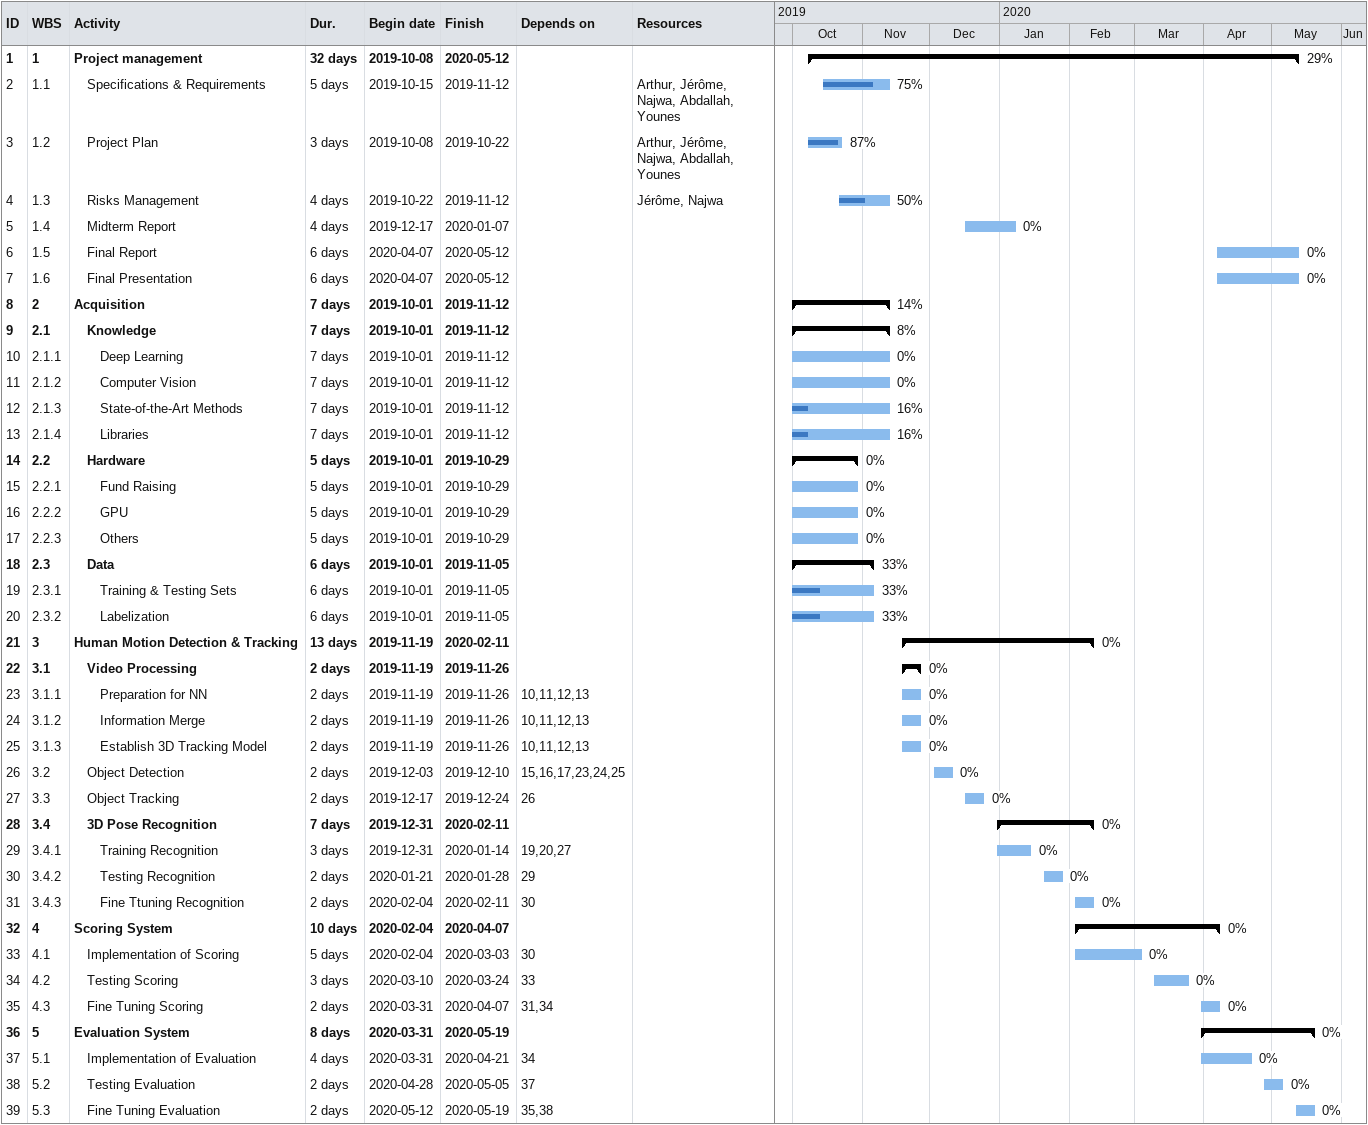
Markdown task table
| ID | WBS | Task | Duration | Start | Finish | Predecessors | Resources | % complete |
|---|---|---|---|---|---|---|---|---|
| 1 | 1 | **Project management** | 32d | 2019-10-08 | 2020-05-12 |  |  | 29 |
| 2 | 1.1 | Specifications & Requirements | 5d | 2019-10-15 | 2019-11-12 |  | Arthur, Jérôme, Najwa, Abdallah, Younes | 75 |
| 3 | 1.2 | Project Plan | 3d | 2019-10-08 | 2019-10-22 |  | Arthur, Jérôme, Najwa, Abdallah, Younes | 87 |
| 4 | 1.3 | Risks Management | 4d | 2019-10-22 | 2019-11-12 |  | Jérôme, Najwa | 50 |
| 5 | 1.4 | Midterm Report | 4d | 2019-12-17 | 2020-01-07 |  |  | 0 |
| 6 | 1.5 | Final Report | 6d | 2020-04-07 | 2020-05-12 |  |  | 0 |
| 7 | 1.6 | Final Presentation | 6d | 2020-04-07 | 2020-05-12 |  |  | 0 |
| 8 | 2 | **Acquisition** | 7d | 2019-10-01 | 2019-11-12 |  |  | 14 |
| 9 | 2.1 | **Knowledge** | 7d | 2019-10-01 | 2019-11-12 |  |  | 8 |
| 10 | 2.1.1 | Deep Learning | 7d | 2019-10-01 | 2019-11-12 |  |  | 0 |
| 11 | 2.1.2 | Computer Vision | 7d | 2019-10-01 | 2019-11-12 |  |  | 0 |
| 12 | 2.1.3 | State-of-the-Art Methods | 7d | 2019-10-01 | 2019-11-12 |  |  | 16 |
| 13 | 2.1.4 | Libraries | 7d | 2019-10-01 | 2019-11-12 |  |  | 16 |
| 14 | 2.2 | **Hardware** | 5d | 2019-10-01 | 2019-10-29 |  |  | 0 |
| 15 | 2.2.1 | Fund Raising | 5d | 2019-10-01 | 2019-10-29 |  |  | 0 |
| 16 | 2.2.2 | GPU | 5d | 2019-10-01 | 2019-10-29 |  |  | 0 |
| 17 | 2.2.3 | Others | 5d | 2019-10-01 | 2019-10-29 |  |  | 0 |
| 18 | 2.3 | **Data** | 6d | 2019-10-01 | 2019-11-05 |  |  | 33 |
| 19 | 2.3.1 | Training & Testing Sets | 6d | 2019-10-01 | 2019-11-05 |  |  | 33 |
| 20 | 2.3.2 | Labelization | 6d | 2019-10-01 | 2019-11-05 |  |  | 33 |
| 21 | 3 | **Human Motion Detection & Tracking** | 13d | 2019-11-19 | 2020-02-11 |  |  | 0 |
| 22 | 3.1 | **Video Processing** | 2d | 2019-11-19 | 2019-11-26 |  |  | 0 |
| 23 | 3.1.1 | Preparation for NN | 2d | 2019-11-19 | 2019-11-26 | 10, 11, 12, 13 |  | 0 |
| 24 | 3.1.2 | Information Merge | 2d | 2019-11-19 | 2019-11-26 | 10, 11, 12, 13 |  | 0 |
| 25 | 3.1.3 | Establish 3D Tracking Model | 2d | 2019-11-19 | 2019-11-26 | 10, 11, 12, 13 |  | 0 |
| 26 | 3.2 | Object Detection | 2d | 2019-12-03 | 2019-12-10 | 15, 16, 17, 23, 24, 25 |  | 0 |
| 27 | 3.3 | Object Tracking | 2d | 2019-12-17 | 2019-12-24 | 26 |  | 0 |
| 28 | 3.4 | **3D Pose Recognition** | 7d | 2019-12-31 | 2020-02-11 |  |  | 0 |
| 29 | 3.4.1 | Training Recognition | 3d | 2019-12-31 | 2020-01-14 | 19, 20, 27 |  | 0 |
| 30 | 3.4.2 | Testing Recognition | 2d | 2020-01-21 | 2020-01-28 | 29 |  | 0 |
| 31 | 3.4.3 | Fine Ttuning Recognition | 2d | 2020-02-04 | 2020-02-11 | 30 |  | 0 |
| 32 | 4 | **Scoring System** | 10d | 2020-02-04 | 2020-04-07 |  |  | 0 |
| 33 | 4.1 | Implementation of Scoring | 5d | 2020-02-04 | 2020-03-03 | 30 |  | 0 |
| 34 | 4.2 | Testing Scoring | 3d | 2020-03-10 | 2020-03-24 | 33 |  | 0 |
| 35 | 4.3 | Fine Tuning Scoring | 2d | 2020-03-31 | 2020-04-07 | 31, 34 |  | 0 |
| 36 | 5 | **Evaluation System** | 8d | 2020-03-31 | 2020-05-19 |  |  | 0 |
| 37 | 5.1 | Implementation of Evaluation | 4d | 2020-03-31 | 2020-04-21 | 34 |  | 0 |
| 38 | 5.2 | Testing Evaluation | 2d | 2020-04-28 | 2020-05-05 | 37 |  | 0 |
| 39 | 5.3 | Fine Tuning Evaluation | 2d | 2020-05-12 | 2020-05-19 | 35, 38 |  | 0 |
